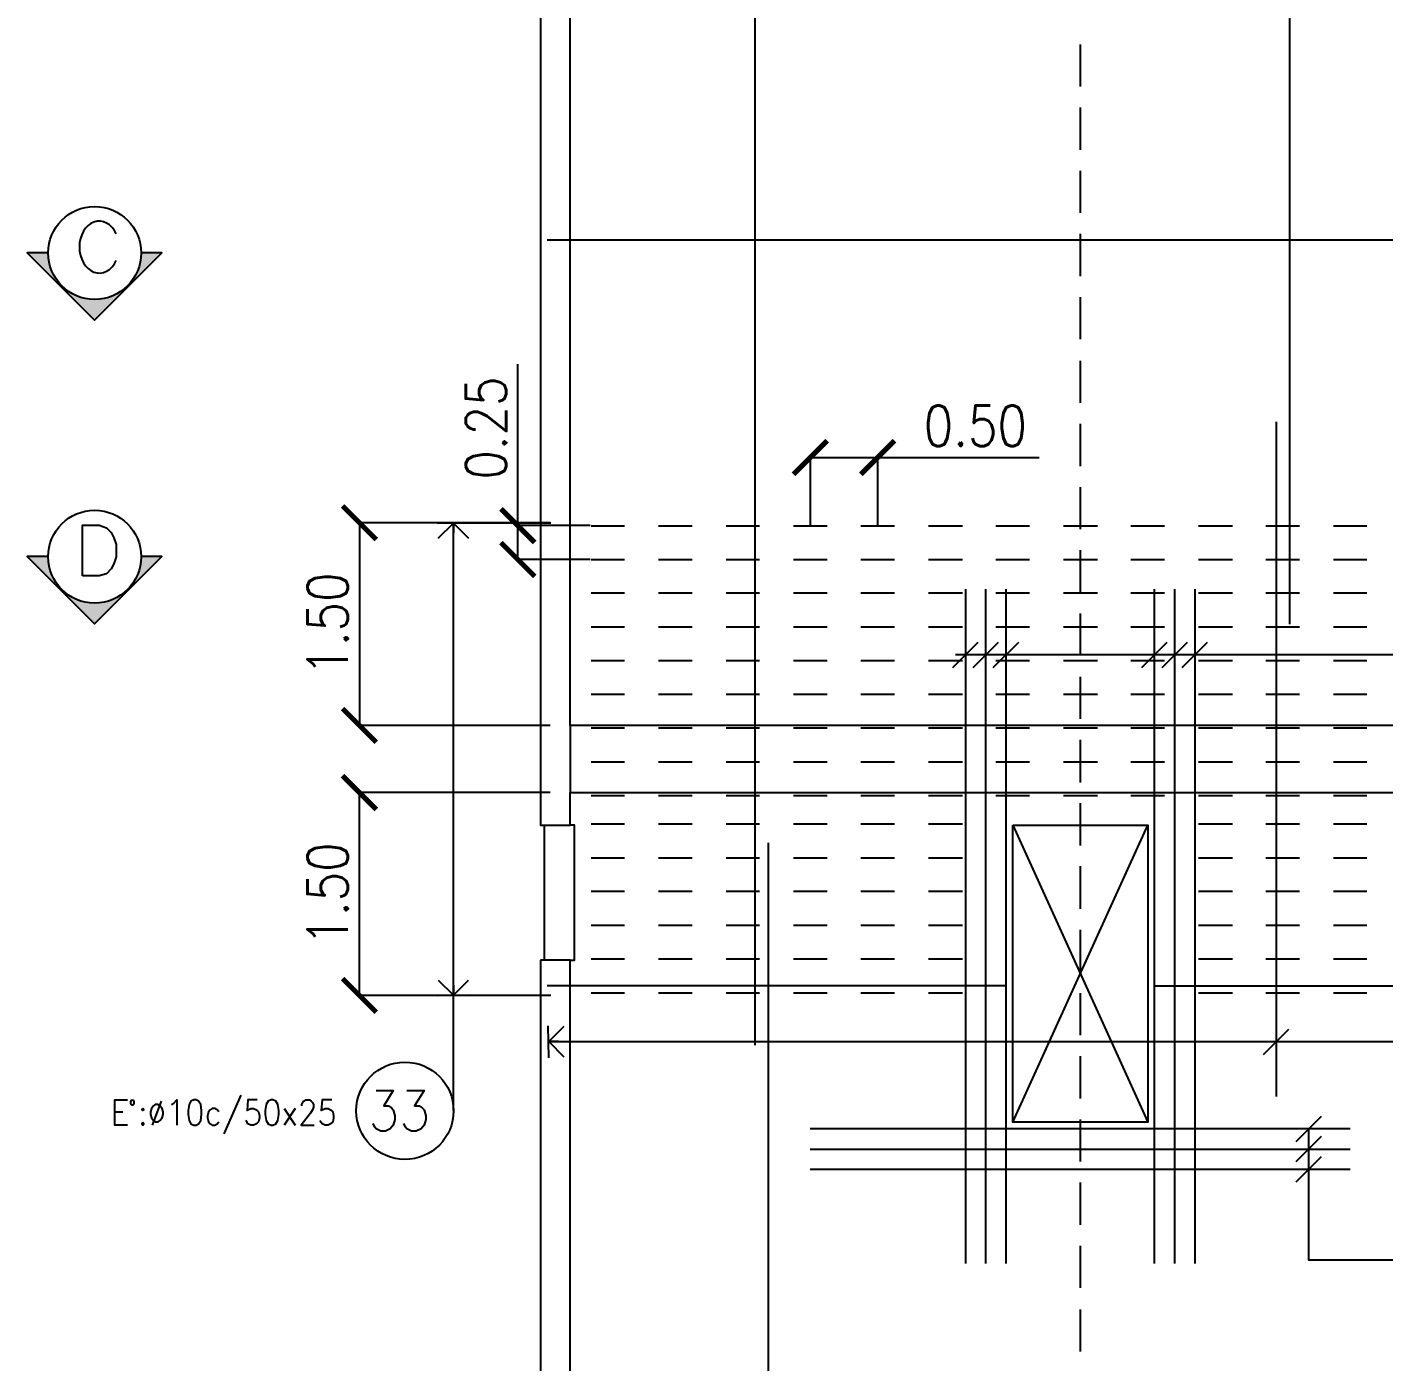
# Model space of a CAD drawing. Extents: x 157 to 1652, y -82 to 500.
# Drawn here: x 205.2 to 305.7, y 288.7 to 387.5 of the extents above; entities that cross this region are included whole.
import ezdxf

# ---------------------------------------------------------------- set-up
doc = ezdxf.new("R2010")
doc.units = 0
doc.header["$MEASUREMENT"] = 0
for name, color, linetype in [('Cotas', 1, 'Continuous'), ('PDF_00-COTAS-PARCIALES', 4, 'Continuous'), ('PDF_auxiliar', 1, 'Continuous'), ('PDF_BARRAS-EN-VISTA-25', 4, 'Continuous'), ('PDF_CONTORNO-ENCOFRADO-25', 2, 'Continuous'), ('PDF_LINEAS-POS-ARMADURA', 4, 'Continuous')]:
    doc.layers.add(name, color=color, linetype=linetype)
doc.styles.add('ROMANS', font='ROMANS.SHX', dxfattribs={"width": 0.85})
doc.dimstyles.new('1.10', dxfattribs={"dimtxt": 3, "dimasz": 2.5, "dimexe": 0.18, "dimexo": 0.0625, "dimgap": 0.85, "dimtad": 1, "dimlfac": 0.1, "dimzin": 0, "dimdsep": 46, "dimtxsty": 'ROMANS', "dimblk": 'ARCHTICK', "dimcen": 0.09, "dimclrd": 256, "dimclre": 256, "dimclrt": 2, "dimadec": 0, "dimazin": 0, "dimtfac": 1, "dimtofl": 0, "dimtmove": 0, "dimatfit": 3, "dimfxl": 15, "dimfxlon": 1, "dimtolj": 1, "dimtzin": 0, "dimarcsym": 0})

# ---------------------------------------------------------------- blocks, each defined once
blk = doc.blocks.new('_ArchTick')
at = {"color": 0, "linetype": 'ByBlock', "const_width": 0.15}
blk.add_lwpolyline([(-0.5, -0.5), (0.5, 0.5)], dxfattribs=at)
blk = doc.blocks.new('*D4')
at = {"layer": 'Cotas', "lineweight": -2, "transparency": 16777216}
for p, q in [((243.92, 350.83), (229.62, 350.83)), ((229.8, 350.83), (229.8, 335.81)), ((243.92, 335.81), (229.62, 335.81))]:
    blk.add_line(p, q, dxfattribs=at)
at = {"layer": 'Defpoints', "color": 0, "transparency": 16777216}
for p in [(243.98, 350.83), (229.8, 335.81), (243.98, 335.81)]:
    blk.add_point(p, dxfattribs=at)
at = {"layer": 'Cotas', "lineweight": -2, "transparency": 16777216, "xscale": 2.5, "yscale": 2.5, "zscale": 2.5}
for p, rotation in [((229.8, 350.83), 90), ((229.8, 335.81), 270)]:
    blk.add_blockref('_ArchTick', p, dxfattribs=dict(at, rotation=rotation))
at = {"layer": 'Cotas', "color": 2, "transparency": 16777216, "insert": (227.45, 343.32), "char_height": 3, "attachment_point": 5, "rotation": 90, "style": 'ROMANS'}
blk.add_mtext('\\A1;1.50', dxfattribs=at)
blk = doc.blocks.new('*D5')
at = {"layer": 'Cotas', "lineweight": -2, "transparency": 16777216}
for p, q in [((243.92, 330.83), (229.62, 330.83)), ((229.8, 315.81), (229.8, 330.83)), ((243.92, 315.81), (229.62, 315.81))]:
    blk.add_line(p, q, dxfattribs=at)
at = {"layer": 'Defpoints', "color": 0, "transparency": 16777216}
for p in [(229.8, 330.83), (243.98, 330.83), (243.98, 315.81)]:
    blk.add_point(p, dxfattribs=at)
at = {"layer": 'Cotas', "lineweight": -2, "transparency": 16777216, "xscale": 2.5, "yscale": 2.5, "zscale": 2.5}
for p, rotation in [((229.8, 330.83), 90), ((229.8, 315.81), 270)]:
    blk.add_blockref('_ArchTick', p, dxfattribs=dict(at, rotation=rotation))
at = {"layer": 'Cotas', "color": 2, "transparency": 16777216, "insert": (227.45, 323.32), "char_height": 3, "attachment_point": 5, "rotation": 90, "style": 'ROMANS'}
blk.add_mtext('\\A1;1.50', dxfattribs=at)
blk = doc.blocks.new('*D6')
at = {"layer": 'Cotas', "lineweight": -2, "transparency": 16777216}
for p, q in [((241.53, 350.61), (241.53, 362.58)), ((246.9, 350.61), (241.35, 350.61)), ((241.53, 348.1), (241.53, 350.61)), ((246.9, 348.1), (241.35, 348.1))]:
    blk.add_line(p, q, dxfattribs=at)
at = {"layer": 'Defpoints', "color": 0, "transparency": 16777216}
for p in [(246.97, 350.61), (241.53, 348.1), (246.97, 348.1)]:
    blk.add_point(p, dxfattribs=at)
at = {"layer": 'Cotas', "lineweight": -2, "transparency": 16777216, "xscale": 2.5, "yscale": 2.5, "zscale": 2.5}
for p, rotation in [((241.53, 350.61), 90), ((241.53, 348.1), 270)]:
    blk.add_blockref('_ArchTick', p, dxfattribs=dict(at, rotation=rotation))
at = {"layer": 'Cotas', "color": 2, "transparency": 16777216, "insert": (239.18, 357.84), "char_height": 3, "attachment_point": 5, "rotation": 90, "style": 'ROMANS'}
blk.add_mtext('\\A1;0.25', dxfattribs=at)
blk = doc.blocks.new('*D7')
at = {"layer": 'Cotas', "lineweight": -2, "transparency": 16777216}
for p, q in [((263.2, 350.67), (263.2, 355.84)), ((268.19, 350.67), (268.19, 355.84)), ((263.2, 355.66), (268.19, 355.66)), ((268.19, 355.66), (280.16, 355.66))]:
    blk.add_line(p, q, dxfattribs=at)
at = {"layer": 'Defpoints', "color": 0, "transparency": 16777216}
for p in [(268.19, 355.66), (263.2, 350.61), (268.19, 350.61)]:
    blk.add_point(p, dxfattribs=at)
at = {"layer": 'Cotas', "lineweight": -2, "transparency": 16777216, "xscale": 2.5, "yscale": 2.5, "zscale": 2.5, "rotation": 180}
blk.add_blockref('_ArchTick', (263.2, 355.66), dxfattribs=at)
at = {"layer": 'Cotas', "lineweight": -2, "transparency": 16777216, "xscale": 2.5, "yscale": 2.5, "zscale": 2.5}
blk.add_blockref('_ArchTick', (268.19, 355.66), dxfattribs=at)
at = {"layer": 'Cotas', "color": 2, "transparency": 16777216, "insert": (275.42, 358.01), "char_height": 3, "attachment_point": 5, "style": 'ROMANS'}
blk.add_mtext('\\A1;0.50', dxfattribs=at)

msp = doc.modelspace()

# ---------------------------------------------------------------- hatches: boundary and pattern name
at = {"layer": 'PDF_00-COTAS-PARCIALES', "transparency": 33554559}
for points in [[(215.155, 370.83), (213.6, 370.83), (213.536, 370.195), (213.378, 369.592), (213.092, 369.021), (212.711, 368.513), (212.235, 368.1), (211.695, 367.751), (211.124, 367.529), (210.489, 367.402), (209.854, 367.402), (209.219, 367.529), (208.647, 367.751), (208.108, 368.1), (207.632, 368.513), (207.251, 369.021), (206.965, 369.592), (206.806, 370.195), (206.743, 370.83), (205.187, 370.83), (210.171, 365.846), (211.759, 367.402), (211.854, 367.529)], [(215.155, 348.322), (213.6, 348.322), (213.536, 347.719), (213.378, 347.084), (213.092, 346.545), (212.711, 346.037), (212.235, 345.592), (211.695, 345.275), (211.124, 345.021), (210.489, 344.925), (209.854, 344.925), (209.219, 345.021), (208.647, 345.275), (208.108, 345.592), (207.632, 346.037), (207.251, 346.545), (206.965, 347.084), (206.806, 347.719), (206.743, 348.322), (205.187, 348.322), (205.822, 347.719), (206.425, 347.084), (206.997, 346.545), (207.505, 346.037), (207.917, 345.592), (208.267, 345.275), (208.489, 345.021), (208.616, 344.925), (210.171, 343.338), (211.854, 345.021), (212.076, 345.275), (212.425, 345.592), (212.838, 346.037), (213.346, 346.545), (213.917, 347.084), (214.521, 347.719)]]:
    msp.add_hatch(color=256, dxfattribs=at).paths.add_polyline_path(points)

# ---------------------------------------------------------------- linework, layer by layer
at = {"layer": 'PDF_00-COTAS-PARCIALES', "lineweight": 25}
for points in [[(206.743, 370.83), (205.187, 370.83), (210.171, 365.846), (215.155, 370.83), (213.6, 370.83)], [(206.743, 348.322), (205.187, 348.322), (210.171, 343.338), (215.155, 348.322), (213.6, 348.322)]]:
    msp.add_lwpolyline(points, dxfattribs=at)
at = {"layer": 'PDF_00-COTAS-PARCIALES', "color": 6, "lineweight": 25}
msp.add_lwpolyline([(209.282, 346.894), (209.282, 350.64), (210.52, 350.64), (211.06, 350.449), (211.409, 350.1), (211.6, 349.719), (211.79, 349.211), (211.79, 348.291), (211.6, 347.783), (211.409, 347.402), (211.06, 347.052), (210.52, 346.894)], close=True, dxfattribs=at)
at = {"layer": 'PDF_00-COTAS-PARCIALES', "lineweight": 25}
for centre in [(210.187, 370.814), (210.187, 348.306)]:
    msp.add_circle(centre, 3.444, dxfattribs=at)
at = {"layer": 'PDF_00-COTAS-PARCIALES', "color": 6, "lineweight": 25}
msp.add_ellipse((210.526, 371.248), major_axis=(-0.01, 1.924), ratio=0.7650693, start_param=5.2427024, end_param=10.4518663, dxfattribs=at)
at = {"layer": 'PDF_auxiliar', "lineweight": 25}
for points in [[(283.187, 386.259), (283.187, 383.148)], [(283.187, 381.592), (283.187, 378.449)], [(283.187, 376.894), (283.187, 373.783)], [(283.187, 372.227), (283.187, 369.084)], [(283.187, 367.529), (283.187, 364.418)], [(283.187, 362.83), (283.187, 359.719)], [(283.187, 358.164), (283.187, 355.021)], [(283.187, 353.465), (283.187, 350.354)], [(283.187, 348.798), (283.187, 345.656)], [(283.187, 344.1), (283.187, 340.989)], [(283.187, 339.402), (283.187, 336.291)], [(283.187, 334.735), (283.187, 331.592)], [(283.187, 330.037), (283.187, 326.925)], [(278.203, 328.417), (288.203, 306.417)], [(278.203, 306.417), (288.203, 328.417)], [(283.187, 325.37), (283.187, 322.227)], [(283.187, 320.671), (283.187, 317.56)], [(283.187, 315.973), (283.187, 312.862)], [(283.187, 311.306), (283.187, 308.163)], [(283.187, 306.608), (283.187, 303.497)], [(283.187, 301.941), (283.187, 298.798)], [(283.187, 297.243), (283.187, 294.132)], [(283.187, 292.544), (283.187, 289.433)]]:
    msp.add_lwpolyline(points, dxfattribs=at)
at = {"layer": 'PDF_BARRAS-EN-VISTA-25', "color": 5, "lineweight": 25}
for points in [[(298.711, 343.306), (298.711, 457.561)], [(259.124, 312.132), (259.124, 432.069)], [(243.695, 371.783), (322.68, 371.783)], [(297.727, 308.322), (297.727, 358.291)], [(246.965, 350.608), (249.441, 350.608)], [(251.949, 350.608), (254.457, 350.608)], [(256.965, 350.608), (259.441, 350.608)], [(261.949, 350.608), (264.457, 350.608)], [(266.933, 350.608), (269.441, 350.608)], [(271.949, 350.608), (274.457, 350.608)], [(276.933, 350.608), (279.441, 350.608)], [(281.949, 350.608), (284.457, 350.608)], [(286.933, 350.608), (289.441, 350.608)], [(291.949, 350.608), (294.457, 350.608)], [(296.933, 350.608), (299.441, 350.608)], [(301.949, 350.608), (304.426, 350.608)], [(246.965, 348.1), (249.441, 348.1)], [(251.949, 348.1), (254.457, 348.1)], [(256.965, 348.1), (259.441, 348.1)], [(261.949, 348.1), (264.457, 348.1)], [(266.933, 348.1), (269.441, 348.1)], [(271.949, 348.1), (274.457, 348.1)], [(276.933, 348.1), (279.441, 348.1)], [(281.949, 348.1), (284.457, 348.1)], [(286.933, 348.1), (289.441, 348.1)], [(291.949, 348.1), (294.457, 348.1)], [(296.933, 348.1), (299.441, 348.1)], [(301.949, 348.1), (304.426, 348.1)], [(274.711, 295.941), (274.711, 345.91)], [(276.203, 295.941), (276.203, 345.91)], [(277.695, 295.941), (277.695, 345.91)], [(288.679, 295.941), (288.679, 345.91)], [(290.203, 295.941), (290.203, 345.91)], [(291.695, 295.941), (291.695, 345.91)], [(246.965, 345.624), (249.441, 345.624)], [(251.949, 345.624), (254.457, 345.624)], [(256.965, 345.624), (259.441, 345.624)], [(261.949, 345.624), (264.457, 345.624)], [(266.933, 345.624), (269.441, 345.624)], [(271.949, 345.624), (274.457, 345.624)], [(276.933, 345.624), (279.441, 345.624)], [(281.949, 345.624), (284.457, 345.624)], [(286.933, 345.624), (289.441, 345.624)], [(291.949, 345.624), (294.457, 345.624)], [(296.933, 345.624), (299.441, 345.624)], [(301.949, 345.624), (304.426, 345.624)], [(246.965, 343.116), (249.441, 343.116)], [(251.949, 343.116), (254.457, 343.116)], [(256.965, 343.116), (259.441, 343.116)], [(261.949, 343.116), (264.457, 343.116)], [(266.933, 343.116), (269.441, 343.116)], [(271.949, 343.116), (274.457, 343.116)], [(276.933, 343.116), (279.441, 343.116)], [(281.949, 343.116), (284.457, 343.116)], [(286.933, 343.116), (289.441, 343.116)], [(291.949, 343.116), (294.457, 343.116)], [(296.933, 343.116), (299.441, 343.116)], [(301.949, 343.116), (304.426, 343.116)], [(273.759, 340.1), (275.632, 341.973)], [(275.251, 340.1), (277.124, 341.973)], [(276.743, 340.1), (278.648, 341.973)], [(287.759, 340.1), (289.632, 341.973)], [(289.251, 340.1), (291.124, 341.973)], [(290.743, 340.1), (292.616, 341.973)], [(246.965, 340.608), (249.441, 340.608)], [(251.949, 340.608), (254.457, 340.608)], [(256.965, 340.608), (259.441, 340.608)], [(261.949, 340.608), (264.457, 340.608)], [(266.933, 340.608), (269.441, 340.608)], [(271.949, 340.608), (274.457, 340.608)], [(276.933, 340.608), (279.441, 340.608)], [(281.949, 340.608), (284.457, 340.608)], [(286.933, 340.608), (289.441, 340.608)], [(291.949, 340.608), (294.457, 340.608)], [(296.933, 340.608), (299.441, 340.608)], [(301.949, 340.608), (304.426, 340.608)], [(246.965, 338.132), (249.441, 338.132)], [(251.949, 338.132), (254.457, 338.132)], [(256.965, 338.132), (259.441, 338.132)], [(261.949, 338.132), (264.457, 338.132)], [(266.933, 338.132), (269.441, 338.132)], [(271.949, 338.132), (274.457, 338.132)], [(276.933, 338.132), (279.441, 338.132)], [(281.949, 338.132), (284.457, 338.132)], [(286.933, 338.132), (289.441, 338.132)], [(291.949, 338.132), (294.457, 338.132)], [(296.933, 338.132), (299.441, 338.132)], [(301.949, 338.132), (304.426, 338.132)], [(246.965, 335.624), (249.441, 335.624)], [(251.949, 335.624), (254.457, 335.624)], [(256.965, 335.624), (259.441, 335.624)], [(261.949, 335.624), (264.457, 335.624)], [(266.933, 335.624), (269.441, 335.624)], [(271.949, 335.624), (274.457, 335.624)], [(276.933, 335.624), (279.441, 335.624)], [(281.949, 335.624), (284.457, 335.624)], [(286.933, 335.624), (289.441, 335.624)], [(291.949, 335.624), (294.457, 335.624)], [(296.933, 335.624), (299.441, 335.624)], [(301.949, 335.624), (304.426, 335.624)], [(246.965, 333.116), (249.441, 333.116)], [(251.949, 333.116), (254.457, 333.116)], [(256.965, 333.116), (259.441, 333.116)], [(261.949, 333.116), (264.457, 333.116)], [(266.933, 333.116), (269.441, 333.116)], [(271.949, 333.116), (274.457, 333.116)], [(276.933, 333.116), (279.441, 333.116)], [(281.949, 333.116), (284.457, 333.116)], [(286.933, 333.116), (289.441, 333.116)], [(291.949, 333.116), (294.457, 333.116)], [(296.933, 333.116), (299.441, 333.116)], [(301.949, 333.116), (304.426, 333.116)], [(246.965, 330.608), (249.441, 330.608)], [(251.949, 330.608), (254.457, 330.608)], [(256.965, 330.608), (259.441, 330.608)], [(261.949, 330.608), (264.457, 330.608)], [(266.933, 330.608), (269.441, 330.608)], [(271.949, 330.608), (274.457, 330.608)], [(276.933, 330.608), (279.441, 330.608)], [(281.949, 330.608), (284.457, 330.608)], [(286.933, 330.608), (289.441, 330.608)], [(291.949, 330.608), (294.457, 330.608)], [(296.933, 330.608), (299.441, 330.608)], [(301.949, 330.608), (304.426, 330.608)], [(246.965, 328.513), (249.441, 328.513)], [(251.949, 328.513), (254.457, 328.513)], [(256.965, 328.513), (259.441, 328.513)], [(261.949, 328.513), (264.457, 328.513)], [(266.933, 328.513), (269.441, 328.513)], [(271.949, 328.513), (274.457, 328.513)], [(291.949, 328.513), (294.457, 328.513)], [(296.933, 328.513), (299.441, 328.513)], [(301.949, 328.513), (304.426, 328.513)], [(260.108, 232.163), (260.108, 327.116)], [(246.965, 326.005), (249.441, 326.005)], [(251.949, 326.005), (254.457, 326.005)], [(256.965, 326.005), (259.441, 326.005)], [(261.949, 326.005), (264.457, 326.005)], [(266.933, 326.005), (269.441, 326.005)], [(271.949, 326.005), (274.457, 326.005)], [(291.949, 326.005), (294.457, 326.005)], [(296.933, 326.005), (299.441, 326.005)], [(301.949, 326.005), (304.426, 326.005)], [(246.965, 323.529), (249.441, 323.529)], [(251.949, 323.529), (254.457, 323.529)], [(256.965, 323.529), (259.441, 323.529)], [(261.949, 323.529), (264.457, 323.529)], [(266.933, 323.529), (269.441, 323.529)], [(271.949, 323.529), (274.457, 323.529)], [(291.949, 323.529), (294.457, 323.529)], [(296.933, 323.529), (299.441, 323.529)], [(301.949, 323.529), (304.426, 323.529)], [(246.965, 321.021), (249.441, 321.021)], [(251.949, 321.021), (254.457, 321.021)], [(256.965, 321.021), (259.441, 321.021)], [(261.949, 321.021), (264.457, 321.021)], [(266.933, 321.021), (269.441, 321.021)], [(271.949, 321.021), (274.457, 321.021)], [(291.949, 321.021), (294.457, 321.021)], [(296.933, 321.021), (299.441, 321.021)], [(301.949, 321.021), (304.426, 321.021)], [(246.965, 318.513), (249.441, 318.513)], [(251.949, 318.513), (254.457, 318.513)], [(256.965, 318.513), (259.441, 318.513)], [(261.949, 318.513), (264.457, 318.513)], [(266.933, 318.513), (269.441, 318.513)], [(271.949, 318.513), (274.457, 318.513)], [(291.949, 318.513), (294.457, 318.513)], [(296.933, 318.513), (299.441, 318.513)], [(301.949, 318.513), (304.426, 318.513)], [(277.695, 316.513), (243.695, 316.513)], [(246.965, 316.005), (249.441, 316.005)], [(251.949, 316.005), (254.457, 316.005)], [(256.965, 316.005), (259.441, 316.005)], [(261.949, 316.005), (264.457, 316.005)], [(266.933, 316.005), (269.441, 316.005)], [(271.949, 316.005), (274.457, 316.005)], [(288.679, 316.513), (322.68, 316.513)], [(291.949, 316.005), (294.457, 316.005)], [(296.933, 316.005), (299.441, 316.005)], [(301.949, 316.005), (304.426, 316.005)], [(296.775, 311.433), (298.648, 313.306)], [(231.028, 308.767), (232.298, 308.767), (231.6, 307.624), (231.949, 307.624), (232.171, 307.465), (232.298, 307.338), (232.425, 306.894), (232.425, 306.608), (232.298, 306.195), (232.076, 305.909), (231.727, 305.751), (231.378, 305.751), (231.028, 305.909), (230.933, 306.036), (230.806, 306.322)], [(233.314, 308.767), (234.584, 308.767), (233.886, 307.624), (234.235, 307.624), (234.457, 307.465), (234.584, 307.338), (234.711, 306.894), (234.711, 306.608), (234.584, 306.195), (234.362, 305.909), (234.013, 305.751), (233.663, 305.751), (233.314, 305.909), (233.219, 306.036), (233.092, 306.322)], [(299.187, 304.989), (301.06, 306.862)], [(263.187, 305.941), (303.187, 305.941)], [(299.187, 303.497), (301.06, 305.37)], [(263.187, 304.417), (303.187, 304.417)], [(299.187, 302.005), (301.06, 303.878)], [(263.187, 302.925), (303.187, 302.925)]]:
    msp.add_lwpolyline(points, dxfattribs=at)
at = {"layer": 'PDF_BARRAS-EN-VISTA-25', "color": 2, "lineweight": 25}
for points in [[(273.949, 341.052), (274.711, 341.052)], [(275.441, 341.052), (276.203, 341.052)], [(276.933, 341.052), (277.695, 341.052)], [(287.949, 341.052), (288.679, 341.052)], [(289.441, 341.052), (290.203, 341.052)], [(290.933, 341.052), (291.695, 341.052)], [(296.965, 312.386), (297.727, 312.386)], [(299.378, 305.941), (300.108, 305.941)], [(299.378, 304.417), (300.108, 304.417)], [(299.378, 302.925), (300.108, 302.925)]]:
    msp.add_lwpolyline(points, dxfattribs=at)
at = {"layer": 'PDF_BARRAS-EN-VISTA-25', "lineweight": 25}
for points in [[(212.616, 306.195), (211.695, 306.195), (211.695, 308.068), (212.616, 308.068)], [(215.124, 307.973), (214.457, 306.195)], [(215.886, 307.719), (216.044, 307.814), (216.267, 308.068), (216.267, 306.195)], [(221.028, 308.417), (219.759, 305.56)], [(222.235, 308.068), (221.536, 308.068), (221.473, 307.275), (221.536, 307.338), (221.759, 307.433), (221.949, 307.433), (222.171, 307.338), (222.33, 307.179), (222.394, 306.894), (222.394, 306.735), (222.33, 306.449), (222.171, 306.29), (221.949, 306.195), (221.759, 306.195), (221.536, 306.29), (221.473, 306.386), (221.378, 306.544)], [(225.536, 307.624), (225.536, 307.719), (225.6, 307.878), (225.663, 307.973), (225.822, 308.068), (226.108, 308.068), (226.235, 307.973), (226.33, 307.878), (226.394, 307.719), (226.394, 307.529), (226.33, 307.338), (226.171, 307.084), (225.473, 306.195), (226.457, 306.195)], [(227.759, 308.068), (227.028, 308.068), (226.965, 307.275), (227.028, 307.338), (227.251, 307.433), (227.473, 307.433), (227.663, 307.338), (227.822, 307.179), (227.886, 306.894), (227.886, 306.735), (227.822, 306.449), (227.663, 306.29), (227.473, 306.195), (227.251, 306.195), (227.028, 306.29), (226.965, 306.386), (226.901, 306.544)], [(211.695, 307.179), (212.267, 307.179)], [(219.378, 307.179), (219.251, 307.338), (219.092, 307.433), (218.901, 307.433), (218.743, 307.338), (218.616, 307.179), (218.552, 306.894), (218.552, 306.735), (218.616, 306.449), (218.743, 306.29), (218.901, 306.195), (219.092, 306.195), (219.251, 306.29), (219.378, 306.449)], [(224.235, 307.433), (225.028, 306.195)], [(225.028, 307.433), (224.235, 306.195)]]:
    msp.add_lwpolyline(points, dxfattribs=at)
for points in [[(214.679, 307.719), (214.552, 307.624), (214.394, 307.433), (214.33, 307.179), (214.33, 306.989), (214.394, 306.735), (214.552, 306.544), (214.679, 306.449), (214.901, 306.449), (215.028, 306.544), (215.187, 306.735), (215.251, 306.989), (215.251, 307.179), (215.187, 307.433), (215.028, 307.624), (214.901, 307.719)], [(217.536, 308.068), (217.314, 307.973), (217.187, 307.719), (217.124, 307.275), (217.124, 306.989), (217.187, 306.544), (217.314, 306.29), (217.536, 306.195), (217.695, 306.195), (217.886, 306.29), (218.044, 306.544), (218.108, 306.989), (218.108, 307.275), (218.044, 307.719), (217.886, 307.973), (217.695, 308.068)], [(223.251, 308.068), (223.028, 307.973), (222.901, 307.719), (222.806, 307.275), (222.806, 306.989), (222.901, 306.544), (223.028, 306.29), (223.251, 306.195), (223.378, 306.195), (223.6, 306.29), (223.759, 306.544), (223.822, 306.989), (223.822, 307.275), (223.759, 307.719), (223.6, 307.973), (223.378, 308.068)], [(213.759, 307.433), (213.695, 307.338), (213.759, 307.275), (213.822, 307.338)], [(213.759, 306.386), (213.695, 306.29), (213.759, 306.195), (213.822, 306.29)]]:
    msp.add_lwpolyline(points, close=True, dxfattribs=at)
msp.add_circle((233.171, 307.259), 3.603, dxfattribs=at)
for points in [[(212.981, 308.036), (212.902, 308.036), (212.838, 307.958), (212.838, 307.862)], [(212.838, 307.862), (212.838, 307.765), (212.902, 307.687), (212.981, 307.687)], [(213.124, 307.862), (213.124, 307.958), (213.06, 308.036), (212.981, 308.036)], [(212.981, 307.687), (213.06, 307.687), (213.124, 307.765), (213.124, 307.862)]]:
    msp.add_open_spline(points, degree=3, dxfattribs=at)
at = {"layer": 'PDF_CONTORNO-ENCOFRADO-25', "lineweight": 25}
for points in [[(241.219, 455.878), (243.219, 455.878), (243.219, 328.417), (245.409, 328.417), (245.409, 330.83), (320.997, 330.83), (320.997, 328.417)], [(243.505, 318.417), (243.505, 328.417)], [(245.409, 318.417), (245.727, 318.417), (245.727, 328.417), (245.409, 328.417)]]:
    msp.add_lwpolyline(points, dxfattribs=at)
for points in [[(245.409, 455.878), (320.997, 455.878), (320.997, 335.814), (245.409, 335.814)], [(278.203, 328.417), (288.203, 328.417), (288.203, 306.417), (278.203, 306.417)], [(243.219, 318.417), (243.219, 239.655), (245.409, 239.655), (245.409, 318.417)]]:
    msp.add_lwpolyline(points, close=True, dxfattribs=at)
at = {"layer": 'PDF_LINEAS-POS-ARMADURA', "color": 2, "lineweight": 25}
for points in [[(237.981, 350.798), (235.568, 350.83), (243.981, 350.83)], [(236.775, 307.275), (236.775, 350.798), (236.775, 350.068)], [(274.711, 341.052), (341.124, 341.052)], [(245.409, 335.814), (245.409, 330.83)], [(236.775, 316.576), (236.775, 315.814)], [(237.981, 315.814), (235.568, 315.783)], [(235.568, 315.814), (243.981, 315.814)], [(243.822, 311.179), (243.79, 313.56)], [(244.552, 312.386), (243.822, 312.386), (341.124, 312.386)], [(300.108, 305.941), (300.108, 296.227), (341.124, 296.227)]]:
    msp.add_lwpolyline(points, dxfattribs=at)
at = {"layer": 'PDF_LINEAS-POS-ARMADURA', "lineweight": 25}
for points in [[(235.632, 349.687), (236.775, 350.798), (237.886, 349.687)], [(235.632, 316.925), (236.775, 315.814), (237.886, 316.925)], [(244.933, 313.497), (243.822, 312.386), (244.933, 311.243)]]:
    msp.add_lwpolyline(points, dxfattribs=at)

# ---------------------------------------------------------------- dimensions: what is measured, and where the dimension line sits
at = {"layer": 'Cotas'}
dim = msp.add_linear_dim(base=(241.533, 348.1), p1=(246.965, 350.608), p2=(246.965, 348.1), angle=90, dimstyle='1.10', dxfattribs=at)
dim.commit()
dim.dimension.update_dxf_attribs({"geometry": '*D6', "text_midpoint": (241.533, 357.844), "dimtype": 160})
dim = msp.add_linear_dim(base=(268.187, 355.657), p1=(263.203, 350.608), p2=(268.187, 350.608), dimstyle='1.10', dxfattribs=at)
dim.commit()
dim.dimension.update_dxf_attribs({"geometry": '*D7', "text_midpoint": (275.423, 358.007)})
for base, p1, p2, picture, middle in [((229.804, 335.814), (243.981, 350.83), (243.981, 335.814), '*D4', (227.454, 343.322)), ((229.804, 330.83), (243.981, 315.814), (243.981, 330.83), '*D5', (227.454, 323.322))]:
    dim = msp.add_linear_dim(base=base, p1=p1, p2=p2, angle=90, dimstyle='1.10', dxfattribs=at)
    dim.commit()
    dim.dimension.update_dxf_attribs({"geometry": picture, "text_midpoint": middle})

doc.saveas('drawing.dxf')
